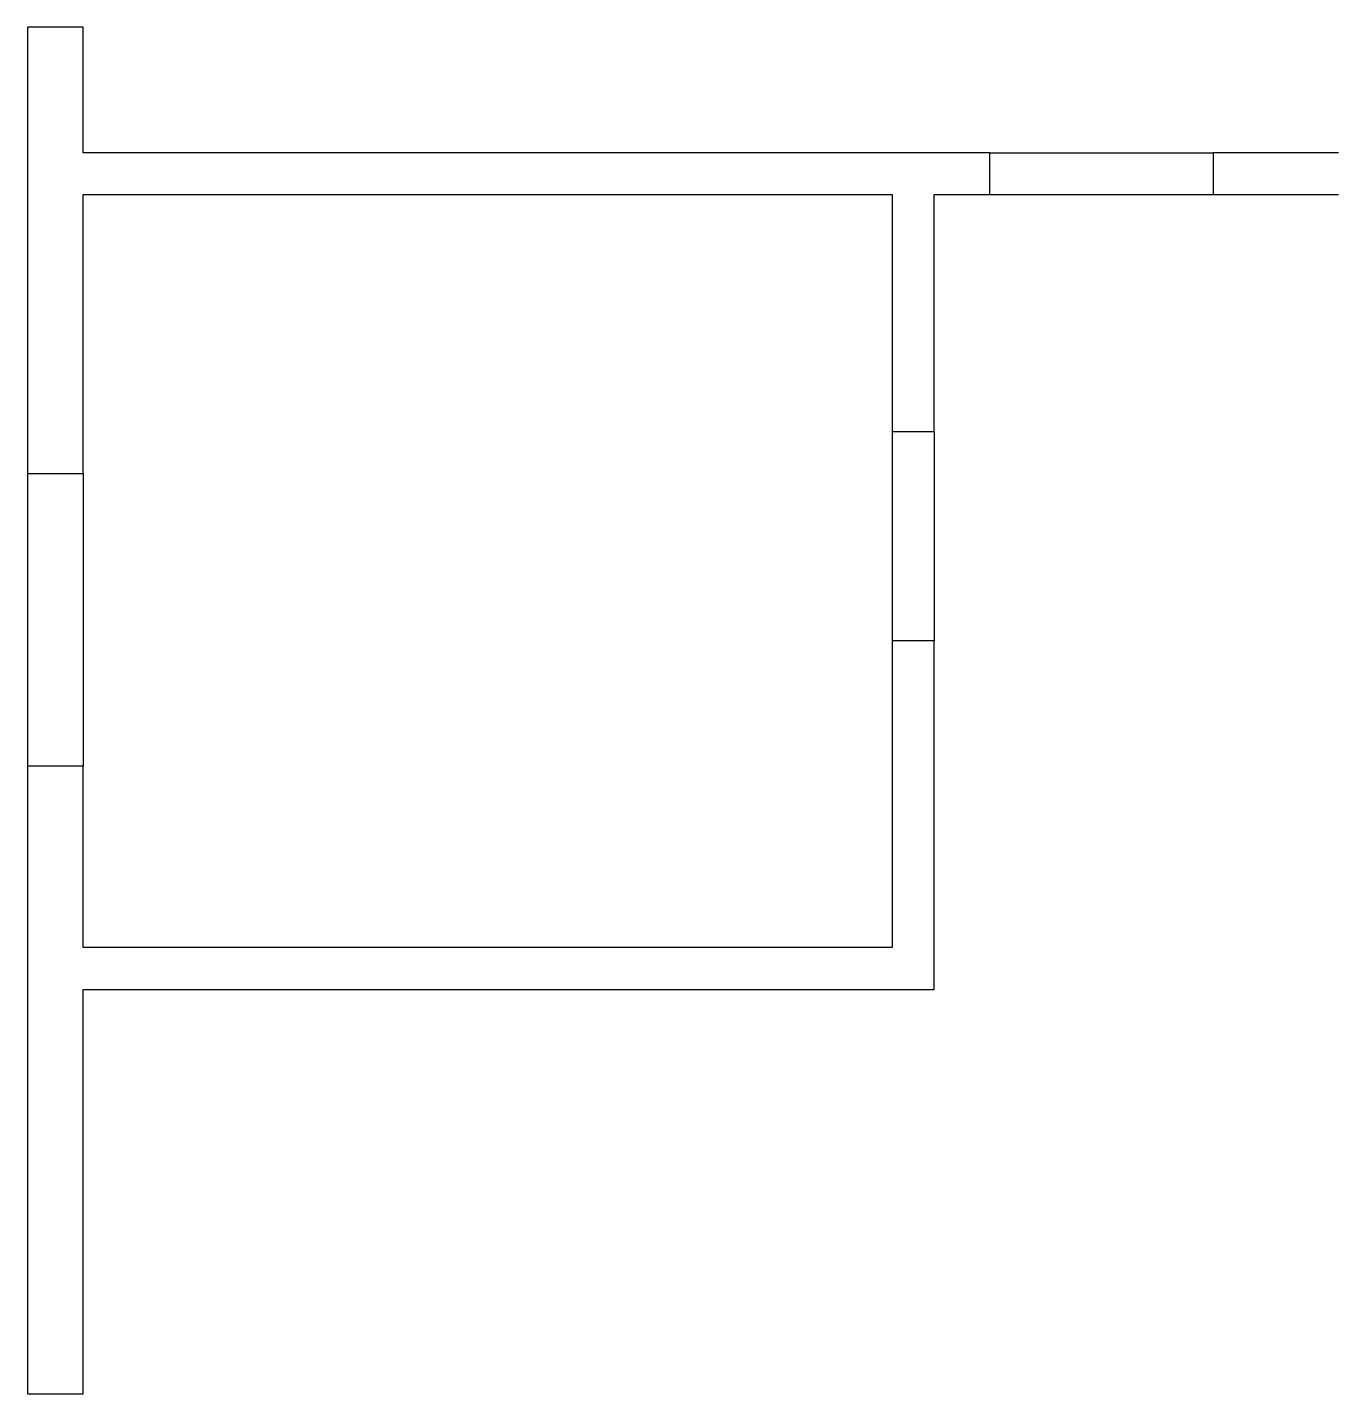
# Model space of a CAD drawing. Extents: x 54 to 722, y 132 to 829.
import ezdxf

# ---------------------------------------------------------------- set-up
doc = ezdxf.new("R2010")
doc.units = 0
for name, color, linetype in [('DOORS', 7, 'CONTINUOUS'), ('WALLS', 7, 'CONTINUOUS'), ('WINDOWS', 7, 'CONTINUOUS')]:
    doc.layers.add(name, color=color, linetype=linetype)

msp = doc.modelspace()

# ---------------------------------------------------------------- linework, layer by layer
at = {"layer": 'DOORS', "color": 1}
for p, q in [((544.73343, 764.614885), (658.47383, 764.614885)), ((544.73343, 743.288555), (658.47383, 743.288555)), ((494.97202, 622.439395), (494.97202, 515.807795)), ((516.29831, 622.439395), (516.29831, 515.807795))]:
    msp.add_line(p, q, dxfattribs=at)
at = {"layer": 'WALLS', "color": 3}
for p, q in [((54.228044, 828.593835), (54.228044, 601.113075)), ((82.663166, 828.593835), (54.228044, 828.593835)), ((82.663166, 764.614885), (82.663166, 828.593835)), ((544.73343, 764.614885), (82.663166, 764.614885)), ((544.73343, 743.288555), (544.73343, 764.614885)), ((722.45286, 764.614885), (658.47383, 764.614885)), ((658.47383, 764.614885), (658.47383, 743.288555)), ((82.663166, 601.113075), (82.663166, 743.288555)), ((82.663166, 743.288555), (226.03718, 743.288555)), ((226.02891, 743.292445), (412.24211, 743.292445)), ((412.23657, 743.296225), (495.00885, 743.296225)), ((494.97204, 743.288555), (494.97204, 622.439395)), ((516.29831, 622.439395), (516.29831, 743.288555)), ((516.29831, 743.288555), (544.73343, 743.288555)), ((658.47383, 743.288555), (722.45286, 743.288555)), ((494.97204, 622.439395), (516.29831, 622.439395)), ((54.228044, 601.113075), (82.663166, 601.113075)), ((494.97204, 515.807795), (494.97204, 359.414745)), ((516.29831, 515.807795), (494.97204, 515.807795)), ((516.29831, 338.088435), (516.29831, 515.807795)), ((82.663166, 451.828785), (54.228044, 451.828785)), ((54.229503, 451.829655), (54.229503, 393.725165)), ((82.663166, 359.414745), (82.663166, 451.828785)), ((54.225968, 393.723675), (54.225968, 204.328815)), ((494.97204, 359.414745), (82.663166, 359.414745)), ((82.663166, 131.933895), (82.663166, 338.088435)), ((82.663166, 338.088435), (516.29831, 338.088435)), ((54.228044, 204.328785), (54.228044, 131.933895)), ((54.228044, 131.933895), (82.663166, 131.933895))]:
    msp.add_line(p, q, dxfattribs=at)
at = {"layer": 'WINDOWS', "color": 1}
for p, q in [((54.228044, 601.113075), (54.228044, 451.828785)), ((82.663166, 601.113075), (82.663166, 451.828785))]:
    msp.add_line(p, q, dxfattribs=at)

doc.saveas('drawing.dxf')
